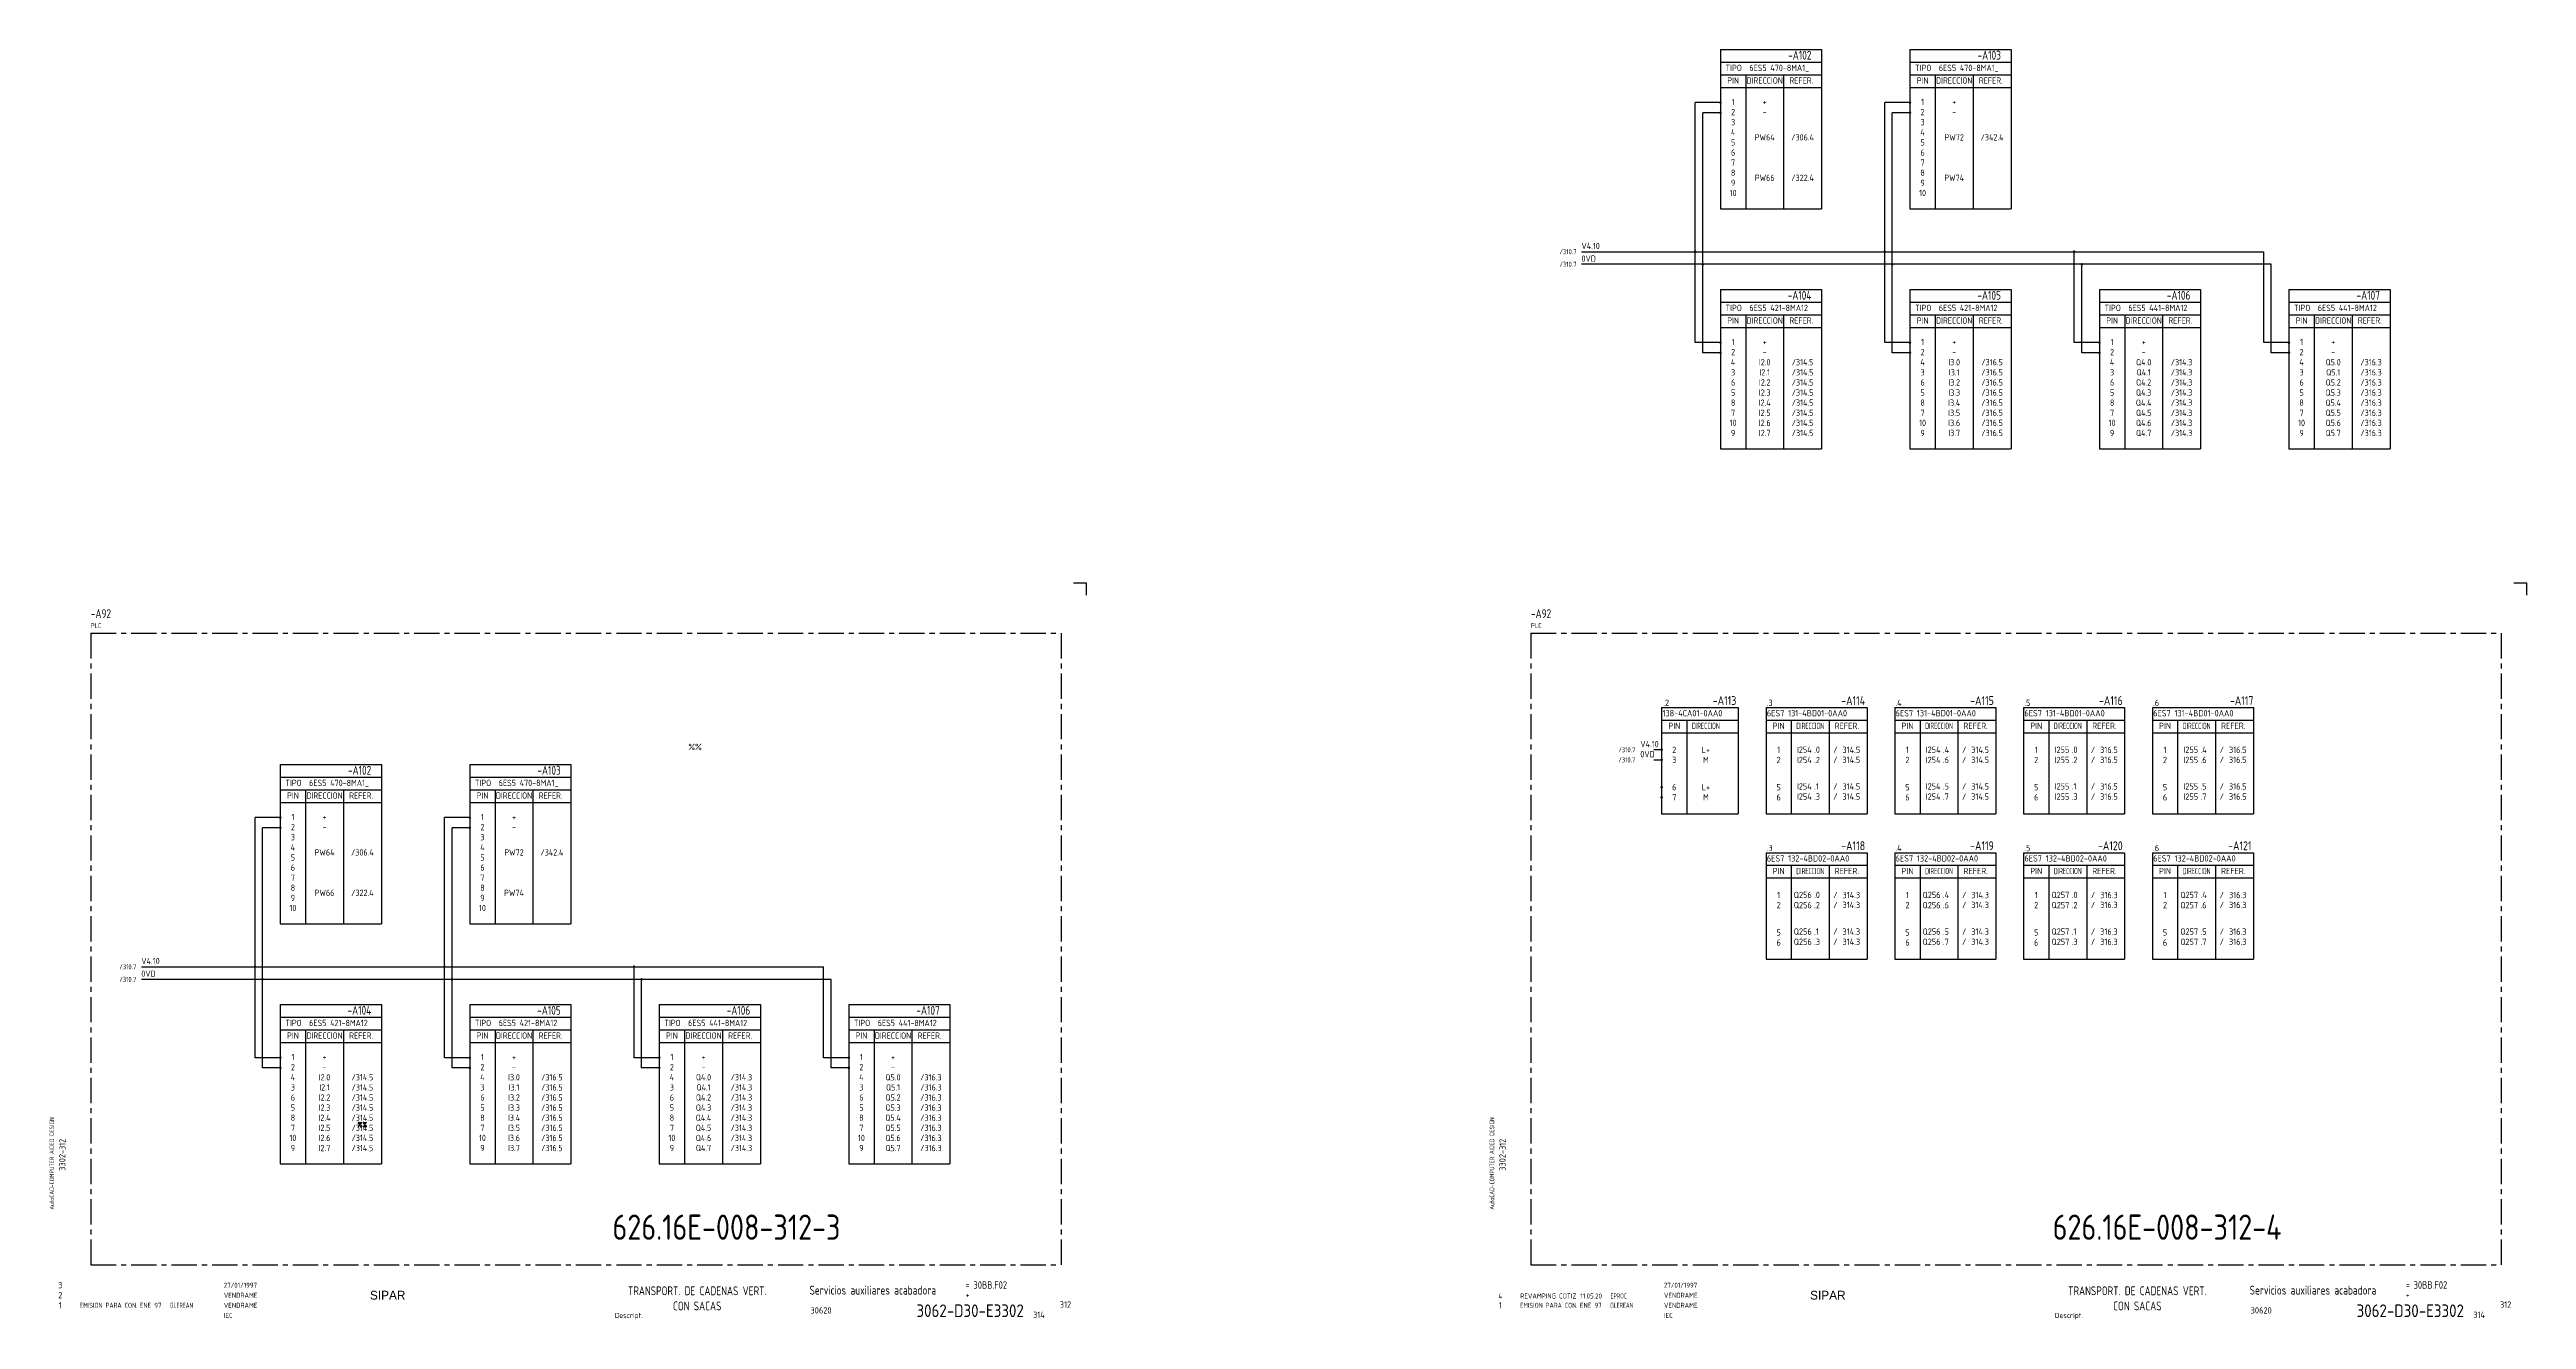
# Model space of a CAD drawing. Extents: x 10 to 990, y 5 to 508.
import ezdxf
from ezdxf.enums import TextEntityAlignment as Align

# ---------------------------------------------------------------- set-up
doc = ezdxf.new("R2010")
doc.units = 0
doc.header["$LTSCALE"] = 8
doc.header["$MEASUREMENT"] = 0
doc.linetypes.add('CENTER', pattern=[2, 1.25, -0.25, 0.25, -0.25])
doc.layers.get('0').update_dxf_attribs({"linetype": 'CONTINUOUS'})
doc.layers.add('CART', color=7, linetype='CONTINUOUS')
doc.styles.add('DIN', font='DIN', dxfattribs={"width": 0.85})
doc.styles.add('SIMPLEX', font='SIMPLEX', dxfattribs={"width": 0.9})
doc.styles.add('UNIV', font='UNIV')

# ---------------------------------------------------------------- blocks, each defined once
blk = doc.blocks.new('WB-FG100')
at = {"layer": 'CART', "color": 1}
for p, q in [((415, 297), (420, 297)), ((420, 297), (420, 292))]:
    blk.add_line(p, q, dxfattribs=at)
at = {"layer": 'CART', "color": 1, "style": 'DIN', "width": 0.8}
blk.add_text('AutoCAD-COMPUTER AIDED DESIGN', height=1.8, rotation=90, dxfattribs=at).set_placement((11.47, 48.84))
at = {"layer": 'CART', "color": 3, "style": 'DIN', "width": 0.8}
for s, p in [('=', (372.24, 17.91)), ('+', (372.24, 13.87))]:
    blk.add_text(s, height=2.5, dxfattribs=at).set_placement(p)
at = {"layer": 'CART', "color": 7, "style": 'DIN', "width": 0.9}
blk.add_attdef('FILE', text='', height=2.5, rotation=90, dxfattribs=at).set_placement((15.95, 68.38), align=Align.CENTER)
for tag, p in [('MOD-3', (13.92, 19)), ('MOD-2', (13.92, 15)), ('MOD-1', (13.92, 11)), ('NR.COMMESSA', (315, 9))]:
    blk.add_attdef(tag, text='', height=2.5, dxfattribs=at).set_placement(p, align=Align.MIDDLE)
at = {"layer": 'CART', "color": 7, "style": 'DIN'}
for tag, width, p in [('REV-3', 0.9, (21.66, 19)), ('DATA-3', 0.9, (45.37, 19)), ('NOME-3', 0.9, (57.37, 19)), ('REV-2', 0.9, (21.66, 15)), ('REV-1', 0.9, (21.66, 11)), ('DATA-2', 0.9, (45.37, 15)), ('DATA-1', 0.9, (45.37, 11)), ('NOME-1', 0.7, (57.37, 11)), ('NOME-2', 0.9, (57.37, 15))]:
    blk.add_attdef(tag, text='', height=2, dxfattribs=dict(at, width=width)).set_placement(p, align=Align.MIDDLE_LEFT)
at = {"layer": 'CART', "color": 7, "style": 'DIN', "width": 0.9}
for tag, p, height in [('DATA', (78.64, 17.94), 2), ('ESECUTORE', (78.64, 13.97), 2), ('CONTROLLORE', (78.64, 9.99), 2), ('NORMA', (78.64, 6.01), 2), ('SEGUE', (398.93, 5.65), 2.8)]:
    blk.add_attdef(tag, p, '', height=height, dxfattribs=at)
at = {"layer": 'CART', "color": 2, "style": 'DIN', "width": 0.9}
for tag, p in [('TITOLO-1/3', (266.5, 18.23)), ('TITOLO-3/3', (266.5, 8.13)), ('TITOLO-2/3', (266.5, 13.18)), ('TITOLO-2/2', (266.5, 10.68)), ('TITOLO-1/2', (266.5, 15.73))]:
    blk.add_attdef(tag, text='', height=3.5, dxfattribs=at).set_placement(p, align=Align.MIDDLE)
at = {"layer": 'CART', "color": 3, "style": 'DIN', "width": 0.9}
blk.add_attdef('ASSIEME', text='', height=3.5, dxfattribs=at).set_placement((334, 17), align=Align.MIDDLE)
at = {"layer": 'CART', "color": 2, "style": 'DIN', "width": 0.9}
blk.add_attdef('DISEGNO', text='', height=5, dxfattribs=at).set_placement((395.27, 6.35), align=Align.RIGHT)
at = {"layer": 'CART', "color": 3, "style": 'DIN', "width": 0.85}
for tag, p in [('=', (375.33, 16.63)), ('+', (375.33, 12.76))]:
    blk.add_attdef(tag, text='', height=3, dxfattribs=at).set_placement(p, align=Align.BOTTOM_LEFT)
at = {"layer": 'CART', "color": 3, "style": 'DIN', "width": 0.9}
blk.add_attdef('FOGLIO', text='', height=2.8, dxfattribs=at).set_placement((414.2, 9.56), align=Align.RIGHT)
at = {"layer": 'CART', "color": 1, "style": 'DIN', "width": 0.9}
blk.add_attdef('TIPOLOGIA', (233.37, 6), '', height=2, dxfattribs=at)

msp = doc.modelspace()

# ---------------------------------------------------------------- linework, layer by layer
at = {"color": 3}
for p, q in [((671, 508), (671, 445)), ((671, 508), (711, 508)), ((671, 503), (711, 503)), ((711, 508), (711, 445)), ((746, 508), (746, 445)), ((746, 508), (786, 508)), ((746, 503), (786, 503)), ((786, 508), (786, 445)), ((671, 498), (711, 498)), ((671, 493), (711, 493)), ((681, 498), (681, 445)), ((696, 498), (696, 445)), ((746, 498), (786, 498)), ((746, 493), (786, 493)), ((756, 498), (756, 445)), ((771, 498), (771, 445)), ((671, 445), (711, 445)), ((746, 445), (786, 445)), ((671, 413), (671, 350)), ((671, 413), (711, 413)), ((711, 413), (711, 350)), ((746, 413), (786, 413)), ((746, 413), (746, 350)), ((786, 413), (786, 350)), ((821, 413), (861, 413)), ((821, 413), (821, 350)), ((861, 413), (861, 350)), ((896, 413), (936, 413)), ((896, 413), (896, 350)), ((936, 413), (936, 350)), ((671, 408), (711, 408)), ((671, 403), (711, 403)), ((681, 403), (681, 350)), ((696, 403), (696, 350)), ((746, 408), (786, 408)), ((746, 403), (786, 403)), ((756, 403), (756, 350)), ((771, 403), (771, 350)), ((821, 408), (861, 408)), ((821, 403), (861, 403)), ((831, 403), (831, 350)), ((846, 403), (846, 350)), ((896, 408), (936, 408)), ((896, 403), (936, 403)), ((906, 403), (906, 350)), ((921, 403), (921, 350)), ((671, 398), (711, 398)), ((746, 398), (786, 398)), ((821, 398), (861, 398)), ((896, 398), (936, 398)), ((671, 350), (711, 350)), ((746, 350), (786, 350)), ((821, 350), (861, 350)), ((896, 350), (936, 350)), ((647.72, 247.59), (647.72, 205.46)), ((647.72, 247.59), (678.04, 247.59)), ((678.04, 247.59), (678.04, 205.46)), ((689.02, 247.59), (729.02, 247.59)), ((689.02, 247.59), (689.02, 205.46)), ((729.02, 247.59), (729.02, 205.46)), ((740, 247.59), (740, 205.46)), ((740, 247.59), (780, 247.59)), ((780, 247.59), (780, 205.46)), ((790.97, 247.59), (830.97, 247.59)), ((790.97, 247.59), (790.97, 205.46)), ((830.97, 247.59), (830.97, 205.46)), ((841.95, 247.59), (881.95, 247.59)), ((841.95, 247.59), (841.95, 205.46)), ((881.95, 247.59), (881.95, 205.46)), ((647.72, 242.59), (678.04, 242.59)), ((647.72, 237.59), (678.04, 237.59)), ((657.72, 242.59), (657.72, 205.46)), ((689.02, 242.59), (729.02, 242.59)), ((689.02, 237.59), (729.02, 237.59)), ((699.02, 242.59), (699.02, 205.46)), ((714.02, 242.59), (714.02, 205.46)), ((740, 242.59), (780, 242.59)), ((740, 237.59), (780, 237.59)), ((750, 242.59), (750, 205.46)), ((765, 242.59), (765, 205.46)), ((790.97, 242.59), (830.97, 242.59)), ((790.97, 237.59), (830.97, 237.59)), ((800.97, 242.59), (800.97, 205.46)), ((815.97, 242.59), (815.97, 205.46)), ((841.95, 242.59), (881.95, 242.59)), ((841.95, 237.59), (881.95, 237.59)), ((851.95, 242.59), (851.95, 205.46)), ((866.95, 242.59), (866.95, 205.46)), ((101, 225), (101, 162)), ((101, 225), (141, 225)), ((101, 220), (141, 220)), ((141, 225), (141, 162)), ((176, 225), (176, 162)), ((176, 225), (216, 225)), ((176, 220), (216, 220)), ((216, 225), (216, 162)), ((101, 215), (141, 215)), ((101, 210), (141, 210)), ((111, 215), (111, 162)), ((126, 215), (126, 162)), ((176, 215), (216, 215)), ((176, 210), (216, 210)), ((186, 215), (186, 162)), ((201, 215), (201, 162)), ((647.72, 205.46), (678.04, 205.46)), ((689.02, 205.46), (729.02, 205.46)), ((740, 205.46), (780, 205.46)), ((790.97, 205.46), (830.97, 205.46)), ((841.95, 205.46), (881.95, 205.46)), ((689.02, 190.13), (689.02, 148)), ((689.02, 190.13), (729.02, 190.13)), ((729.02, 190.13), (729.02, 148)), ((740, 190.13), (780, 190.13)), ((740, 190.13), (740, 148)), ((780, 190.13), (780, 148)), ((790.97, 190.13), (830.97, 190.13)), ((790.97, 190.13), (790.97, 148)), ((830.97, 190.13), (830.97, 148)), ((841.95, 190.13), (881.95, 190.13)), ((841.95, 190.13), (841.95, 148)), ((881.95, 190.13), (881.95, 148)), ((689.02, 185.13), (729.02, 185.13)), ((689.02, 180.13), (729.02, 180.13)), ((699.02, 185.13), (699.02, 148)), ((714.02, 185.13), (714.02, 148)), ((740, 185.13), (780, 185.13)), ((740, 180.13), (780, 180.13)), ((750, 185.13), (750, 148)), ((765, 185.13), (765, 148)), ((790.97, 185.13), (830.97, 185.13)), ((790.97, 180.13), (830.97, 180.13)), ((800.97, 185.13), (800.97, 148)), ((815.97, 185.13), (815.97, 148)), ((841.95, 185.13), (881.95, 185.13)), ((841.95, 180.13), (881.95, 180.13)), ((851.95, 185.13), (851.95, 148)), ((866.95, 185.13), (866.95, 148)), ((101, 162), (141, 162)), ((176, 162), (216, 162)), ((689.02, 148), (729.02, 148)), ((740, 148), (780, 148)), ((790.97, 148), (830.97, 148)), ((841.95, 148), (881.95, 148)), ((101, 130), (101, 67)), ((101, 130), (141, 130)), ((141, 130), (141, 67)), ((176, 130), (216, 130)), ((176, 130), (176, 67)), ((216, 130), (216, 67)), ((251, 130), (291, 130)), ((251, 130), (251, 67)), ((291, 130), (291, 67)), ((326, 130), (366, 130)), ((326, 130), (326, 67)), ((366, 130), (366, 67)), ((101, 125), (141, 125)), ((101, 120), (141, 120)), ((111, 120), (111, 67)), ((126, 120), (126, 67)), ((176, 125), (216, 125)), ((176, 120), (216, 120)), ((186, 120), (186, 67)), ((201, 120), (201, 67)), ((251, 125), (291, 125)), ((251, 120), (291, 120)), ((261, 120), (261, 67)), ((276, 120), (276, 67)), ((326, 125), (366, 125)), ((326, 120), (366, 120)), ((336, 120), (336, 67)), ((351, 120), (351, 67)), ((101, 115), (141, 115)), ((176, 115), (216, 115)), ((251, 115), (291, 115)), ((326, 115), (366, 115)), ((101, 67), (141, 67)), ((176, 67), (216, 67)), ((251, 67), (291, 67)), ((326, 67), (366, 67))]:
    msp.add_line(p, q, dxfattribs=at)
for p, q in [((661, 392), (661, 487)), ((671, 487), (661, 487)), ((664, 388), (664, 483)), ((671, 483), (664, 483)), ((736, 392), (736, 487)), ((746, 487), (736, 487)), ((739, 388), (739, 483)), ((746, 483), (739, 483)), ((616, 428), (886, 428)), ((889, 423), (616, 423)), ((811, 392), (811, 428)), ((814, 388), (814, 423)), ((886, 392), (886, 428)), ((889, 388), (889, 423)), ((671, 392), (661, 392)), ((671, 388), (664, 388)), ((746, 392), (736, 392)), ((746, 388), (739, 388)), ((821, 392), (811, 392)), ((821, 388), (814, 388)), ((896, 392), (886, 392)), ((896, 388), (889, 388)), ((647.72, 230.87), (644.6, 230.87)), ((644.6, 226.87), (647.72, 226.87)), ((91, 109), (91, 204)), ((101, 204), (91, 204)), ((94, 105), (94, 200)), ((101, 200), (94, 200)), ((166, 109), (166, 204)), ((176, 204), (166, 204)), ((169, 105), (169, 200)), ((176, 200), (169, 200)), ((46, 145), (316, 145)), ((319, 140), (46, 140)), ((241, 109), (241, 145)), ((244, 105), (244, 140)), ((316, 109), (316, 145)), ((319, 105), (319, 140)), ((101, 109), (91, 109)), ((176, 109), (166, 109)), ((251, 109), (241, 109)), ((326, 109), (316, 109)), ((101, 105), (94, 105)), ((176, 105), (169, 105)), ((251, 105), (244, 105)), ((326, 105), (319, 105))]:
    msp.add_line(p, q)
at = {"color": 3, "linetype": 'CENTER'}
for p, q in [((26, 277), (410, 277)), ((26, 277), (26, 27)), ((410, 277), (410, 27)), ((596, 277), (980, 277)), ((596, 277), (596, 27)), ((980, 277), (980, 27)), ((26, 27), (410, 27)), ((596, 27), (980, 27))]:
    msp.add_line(p, q, dxfattribs=at)
at = {"linetype": 'Continuous', "const_width": 0.5}
for points in [[(670.75, 487, 1), (671.25, 487, 1)], [(670.75, 483, 1), (671.25, 483, 1)], [(745.75, 487, 1), (746.25, 487, 1)], [(745.75, 483, 1), (746.25, 483, 1)], [(670.75, 392, 1), (671.25, 392, 1)], [(745.75, 392, 1), (746.25, 392, 1)], [(820.75, 392, 1), (821.25, 392, 1)], [(895.75, 392, 1), (896.25, 392, 1)], [(670.75, 388, 1), (671.25, 388, 1)], [(745.75, 388, 1), (746.25, 388, 1)], [(820.75, 388, 1), (821.25, 388, 1)], [(895.75, 388, 1), (896.25, 388, 1)], [(647.47, 230.87, 1), (647.97, 230.87, 1)], [(647.47, 226.87, 1), (647.97, 226.87, 1)], [(647.47, 216.03, 1), (647.97, 216.03, 1)], [(647.47, 212.03, 1), (647.97, 212.03, 1)], [(100.75, 204, 1), (101.25, 204, 1)], [(100.75, 200, 1), (101.25, 200, 1)], [(175.75, 204, 1), (176.25, 204, 1)], [(175.75, 200, 1), (176.25, 200, 1)], [(100.75, 109, 1), (101.25, 109, 1)], [(175.75, 109, 1), (176.25, 109, 1)], [(250.75, 109, 1), (251.25, 109, 1)], [(325.75, 109, 1), (326.25, 109, 1)], [(100.75, 105, 1), (101.25, 105, 1)], [(175.75, 105, 1), (176.25, 105, 1)], [(250.75, 105, 1), (251.25, 105, 1)], [(325.75, 105, 1), (326.25, 105, 1)]]:
    msp.add_lwpolyline(points, format="xyb", close=True, dxfattribs=at)
at = {"const_width": 0.5}
for points in [[(660.75, 428, 1), (661.25, 428, 1)], [(663.75, 423, 1), (664.25, 423, 1)], [(735.75, 428, 1), (736.25, 428, 1)], [(738.75, 423, 1), (739.25, 423, 1)], [(810.75, 428, 1), (811.25, 428, 1)], [(813.75, 423, 1), (814.25, 423, 1)], [(90.75, 145, 1), (91.25, 145, 1)], [(93.75, 140, 1), (94.25, 140, 1)], [(165.75, 145, 1), (166.25, 145, 1)], [(168.75, 140, 1), (169.25, 140, 1)], [(240.75, 145, 1), (241.25, 145, 1)], [(243.75, 140, 1), (244.25, 140, 1)]]:
    msp.add_lwpolyline(points, format="xyb", close=True, dxfattribs=at)

# ---------------------------------------------------------------- block references
at = {"layer": 'CART'}
ref = msp.add_blockref('WB-FG100', (0, 0), dxfattribs=at)
ref.add_attrib('TIPOLOGIA', 'Descript.', (233.37, 6), dxfattribs={"color": 1, "height": 2, "style": 'DIN', "width": 0.9})
ref.add_attrib('ASSIEME', 'Servicios auxiliares acabadora', dxfattribs={"color": 3, "height": 3.5, "style": 'DIN', "width": 0.8}).set_placement((335.5, 17), align=Align.MIDDLE)
ref.add_attrib('=', '30BB.F02', dxfattribs={"color": 3, "height": 3, "style": 'DIN', "width": 0.85}).set_placement((375.33, 16.63), align=Align.BOTTOM_LEFT)
ref.add_attrib('NR.COMMESSA', '30620', dxfattribs={"color": 7, "height": 2.5, "style": 'DIN', "width": 0.9}).set_placement((315, 9), align=Align.MIDDLE)
ref.add_attrib('DISEGNO', '3062-D30-E3302', dxfattribs={"color": 2, "height": 5, "style": 'DIN', "width": 0.9}).set_placement((395.27, 6.35), align=Align.RIGHT)
ref.add_attrib('DATA', '27/01/1997', (78.64, 17.94), dxfattribs={"color": 7, "height": 2, "style": 'DIN', "width": 0.85})
ref.add_attrib('ESECUTORE', 'VENDRAME', (78.64, 13.97), dxfattribs={"color": 7, "height": 2, "style": 'DIN', "width": 0.85})
ref.add_attrib('CONTROLLORE', 'VENDRAME', (78.64, 9.99), dxfattribs={"color": 7, "height": 2, "style": 'DIN', "width": 0.85})
ref.add_attrib('NORMA', 'IEC', (78.64, 6.01), dxfattribs={"color": 7, "height": 2, "style": 'DIN', "width": 0.85})
ref.add_attrib('MOD-1', '1', dxfattribs={"color": 7, "height": 2.5, "style": 'DIN', "width": 0.9}).set_placement((13.92, 11), align=Align.MIDDLE)
ref.add_attrib('REV-1', 'EMISION PARA CON.', dxfattribs={"color": 7, "height": 2, "style": 'DIN', "width": 0.8}).set_placement((21.66, 11), align=Align.MIDDLE_LEFT)
ref.add_attrib('DATA-1', 'ENE 97', dxfattribs={"color": 7, "height": 2, "style": 'DIN', "width": 0.85}).set_placement((45.37, 11), align=Align.MIDDLE_LEFT)
ref.add_attrib('NOME-1', 'GLEREAN', dxfattribs={"color": 7, "height": 2, "style": 'DIN', "width": 0.7}).set_placement((57.37, 11), align=Align.MIDDLE_LEFT)
ref.add_attrib('MOD-2', '2', dxfattribs={"color": 7, "height": 2.5, "style": 'DIN', "width": 0.9}).set_placement((13.92, 15), align=Align.MIDDLE)
ref.add_attrib('MOD-3', '3', dxfattribs={"color": 7, "height": 2.5, "style": 'DIN', "width": 0.9}).set_placement((13.92, 19), align=Align.MIDDLE)
ref.add_attrib('FILE', '3302-', dxfattribs={"color": 7, "height": 2.5, "rotation": 90, "style": 'DIN', "width": 0.9}).set_placement((15.95, 68.38), align=Align.CENTER)
ref = msp.add_blockref('WB-FG100', (570, 0), dxfattribs=at)
ref.add_attrib('TIPOLOGIA', 'Descript.', (803.37, 6), dxfattribs={"color": 1, "height": 2, "style": 'DIN', "width": 0.9})
ref.add_attrib('ASSIEME', 'Servicios auxiliares acabadora', dxfattribs={"color": 3, "height": 3.5, "style": 'DIN', "width": 0.8}).set_placement((905.5, 17), align=Align.MIDDLE)
ref.add_attrib('=', '30BB.F02', dxfattribs={"color": 3, "height": 3, "style": 'DIN', "width": 0.85}).set_placement((945.33, 16.63), align=Align.BOTTOM_LEFT)
ref.add_attrib('NR.COMMESSA', '30620', dxfattribs={"color": 7, "height": 2.5, "style": 'DIN', "width": 0.9}).set_placement((885, 9), align=Align.MIDDLE)
ref.add_attrib('DISEGNO', '3062-D30-E3302', dxfattribs={"color": 2, "height": 5, "style": 'DIN', "width": 0.9}).set_placement((965.27, 6.35), align=Align.RIGHT)
ref.add_attrib('DATA', '27/01/1997', (648.64, 17.94), dxfattribs={"color": 7, "height": 2, "style": 'DIN', "width": 0.85})
ref.add_attrib('ESECUTORE', 'VENDRAME', (648.64, 13.97), dxfattribs={"color": 7, "height": 2, "style": 'DIN', "width": 0.85})
ref.add_attrib('CONTROLLORE', 'VENDRAME', (648.64, 9.99), dxfattribs={"color": 7, "height": 2, "style": 'DIN', "width": 0.85})
ref.add_attrib('NORMA', 'IEC', (648.64, 6.01), dxfattribs={"color": 7, "height": 2, "style": 'DIN', "width": 0.85})
ref.add_attrib('MOD-1', '1', dxfattribs={"color": 7, "height": 2.5, "style": 'DIN', "width": 0.9}).set_placement((583.92, 11), align=Align.MIDDLE)
ref.add_attrib('REV-1', 'EMISION PARA CON.', dxfattribs={"color": 7, "height": 2, "style": 'DIN', "width": 0.8}).set_placement((591.66, 11), align=Align.MIDDLE_LEFT)
ref.add_attrib('DATA-1', 'ENE 97', dxfattribs={"color": 7, "height": 2, "style": 'DIN', "width": 0.85}).set_placement((615.37, 11), align=Align.MIDDLE_LEFT)
ref.add_attrib('NOME-1', 'GLEREAN', dxfattribs={"color": 7, "height": 2, "style": 'DIN', "width": 0.7}).set_placement((627.37, 11), align=Align.MIDDLE_LEFT)
ref.add_attrib('FILE', '3302-', dxfattribs={"color": 7, "height": 2.5, "rotation": 90, "style": 'DIN', "width": 0.9}).set_placement((585.95, 68.38), align=Align.CENTER)

# ---------------------------------------------------------------- texts
at = {"style": 'DIN'}
for s, height, width, p in [('TIPO  6ES5 470-8MA1_', 2.5, 0.8, (673, 499.5)), ('TIPO  6ES5 470-8MA1_', 2.5, 0.8, (748, 499.5)), ('V4.10', 2.5, 0.8, (616, 429)), ('0VD', 2.5, 0.8, (616, 424)), ('TIPO  6ES5 421-8MA12', 2.5, 0.8, (673, 404.5)), ('TIPO  6ES5 421-8MA12', 2.5, 0.8, (748, 404.5)), ('TIPO  6ES5 441-8MA12', 2.5, 0.8, (823, 404.5)), ('TIPO  6ES5 441-8MA12', 2.5, 0.8, (898, 404.5)), ('PLC', 2, 0.8, (26, 279)), ('PLC', 2, 0.8, (596, 279)), ('138-4CA01-0AA0', 2.5, 0.85, (648.05, 244.09)), ('6ES7 131-4BD01-0AA0', 2.5, 0.85, (689.34, 244.09)), ('6ES7 131-4BD01-0AA0', 2.5, 0.85, (740.32, 244.09)), ('6ES7 131-4BD01-0AA0', 2.5, 0.85, (791.3, 244.09)), ('6ES7 131-4BD01-0AA0', 2.5, 0.85, (842.27, 244.09)), ('%%', 2.5, 0.85, (262.5, 230.75)), ('V4.10', 2.5, 0.8, (639.29, 231.87)), ('0VD', 2.5, 0.8, (639.29, 227.87)), ('.0', 2.5, 0.85, (708.05, 229.64)), ('.2', 2.5, 0.85, (708.05, 225.59)), ('.4', 2.5, 0.85, (759.03, 229.64)), ('.6', 2.5, 0.85, (759.03, 225.59)), ('.0', 2.5, 0.85, (810.01, 229.64)), ('.2', 2.5, 0.85, (810.01, 225.59)), ('.4', 2.5, 0.85, (860.99, 229.64)), ('.6', 2.5, 0.85, (860.99, 225.59)), ('TIPO  6ES5 470-8MA1_', 2.5, 0.8, (103, 216.5)), ('TIPO  6ES5 470-8MA1_', 2.5, 0.8, (178, 216.5)), ('.1', 2.5, 0.85, (708.05, 215.14)), ('.5', 2.5, 0.85, (759.03, 215.14)), ('.1', 2.5, 0.85, (810.01, 215.14)), ('.5', 2.5, 0.85, (860.99, 215.14)), ('.3', 2.5, 0.85, (708.05, 211.1)), ('.7', 2.5, 0.85, (759.03, 211.1)), ('.3', 2.5, 0.85, (810.01, 211.1)), ('.7', 2.5, 0.85, (860.99, 211.1)), ('6ES7 132-4BD02-0AA0', 2.5, 0.85, (689.34, 186.63)), ('6ES7 132-4BD02-0AA0', 2.5, 0.85, (740.32, 186.63)), ('6ES7 132-4BD02-0AA0', 2.5, 0.85, (791.3, 186.63)), ('6ES7 132-4BD02-0AA0', 2.5, 0.85, (842.27, 186.63)), ('.0', 2.5, 0.85, (708.05, 172.17)), ('.2', 2.5, 0.85, (708.05, 168.13)), ('.4', 2.5, 0.85, (759.03, 172.17)), ('.6', 2.5, 0.85, (759.03, 168.13)), ('.0', 2.5, 0.85, (810.01, 172.17)), ('.2', 2.5, 0.85, (810.01, 168.13)), ('.4', 2.5, 0.85, (860.99, 172.17)), ('.6', 2.5, 0.85, (860.99, 168.13)), ('.1', 2.5, 0.85, (708.05, 157.68)), ('.5', 2.5, 0.85, (759.03, 157.68)), ('.1', 2.5, 0.85, (810.01, 157.68)), ('.5', 2.5, 0.85, (860.99, 157.68)), ('V4.10', 2.5, 0.8, (46, 146)), ('.3', 2.5, 0.85, (708.05, 153.64)), ('.7', 2.5, 0.85, (759.03, 153.64)), ('.3', 2.5, 0.85, (810.01, 153.64)), ('.7', 2.5, 0.85, (860.99, 153.64)), ('0VD', 2.5, 0.8, (46, 141)), ('TIPO  6ES5 421-8MA12', 2.5, 0.8, (103, 121.5)), ('TIPO  6ES5 421-8MA12', 2.5, 0.8, (178, 121.5)), ('TIPO  6ES5 441-8MA12', 2.5, 0.8, (253, 121.5)), ('TIPO  6ES5 441-8MA12', 2.5, 0.8, (328, 121.5)), ('314', 2.5, 0.8, (399, 6)), ('314', 2.5, 0.8, (969, 6))]:
    msp.add_text(s, height=height, dxfattribs=dict(at, width=width)).set_placement(p)
at = {"color": 3, "style": 'DIN'}
for s, height, width, p in [('-A102', 3.5, 0.8, (707, 504)), ('-A103', 3.5, 0.8, (782, 504)), ('-A104', 3.5, 0.8, (707, 409)), ('-A105', 3.5, 0.8, (782, 409)), ('-A106', 3.5, 0.8, (857, 409)), ('-A107', 3.5, 0.8, (932, 409)), ('-A113', 3.5, 0.85, (677.27, 248.59)), ('-A114', 3.5, 0.85, (728.25, 248.59)), ('-A115', 3.5, 0.85, (779.22, 248.59)), ('-A116', 3.5, 0.85, (830.2, 248.59)), ('-A117', 3.5, 0.85, (881.95, 248.59)), ('-A102', 3.5, 0.8, (137, 221)), ('-A103', 3.5, 0.8, (212, 221)), ('-A118', 3.5, 0.85, (728.25, 191.13)), ('-A119', 3.5, 0.85, (779.22, 191.13)), ('-A120', 3.5, 0.85, (830.2, 191.13)), ('-A121', 3.5, 0.85, (881.18, 191.13)), ('-A104', 3.5, 0.8, (137, 126)), ('-A105', 3.5, 0.8, (212, 126)), ('-A106', 3.5, 0.8, (287, 126)), ('-A107', 3.5, 0.8, (362, 126)), ('312', 2.56, 0.8, (414, 10)), ('312', 2.56, 0.8, (984, 10))]:
    msp.add_text(s, height=height, dxfattribs=dict(at, width=width)).set_placement(p, align=Align.RIGHT)
at = {"style": 'DIN'}
for s, width, p in [('PIN', 0.8, (676, 494.5)), ('DIRECCION', 0.8, (688.5, 494.5)), ('REFER.', 0.8, (703, 494.5)), ('PIN', 0.8, (751, 494.5)), ('DIRECCION', 0.8, (763.5, 494.5)), ('REFER.', 0.8, (778, 494.5)), ('3', 0.8, (676, 478)), ('2', 0.8, (676, 482)), ('1', 0.8, (676, 486)), ('+', 0.8, (688.5, 486)), ('-', 0.8, (688.5, 482)), ('3', 0.8, (751, 478)), ('2', 0.8, (751, 482)), ('1', 0.8, (751, 486)), ('+', 0.8, (763.5, 486)), ('-', 0.8, (763.5, 482)), ('4', 0.8, (676, 474)), ('5', 0.8, (676, 470)), ('PW64', 0.8, (688.5, 472)), ('/306.4', 0.8, (703.5, 472)), ('4', 0.8, (751, 474)), ('5', 0.8, (751, 470)), ('PW72', 0.8, (763.5, 472)), ('/342.4', 0.8, (778.5, 472)), ('7', 0.8, (676, 462)), ('6', 0.8, (676, 466)), ('7', 0.8, (751, 462)), ('6', 0.8, (751, 466)), ('10', 0.8, (676, 450)), ('9', 0.8, (676, 454)), ('8', 0.8, (676, 458)), ('PW66', 0.8, (688.5, 456)), ('/322.4', 0.8, (703.5, 456)), ('10', 0.8, (751, 450)), ('9', 0.8, (751, 454)), ('8', 0.8, (751, 458)), ('PW74', 0.8, (763.5, 456)), ('PIN', 0.8, (676, 399.5)), ('DIRECCION', 0.8, (688.5, 399.5)), ('REFER.', 0.8, (703, 399.5)), ('PIN', 0.8, (751, 399.5)), ('DIRECCION', 0.8, (763.5, 399.5)), ('REFER.', 0.8, (778, 399.5)), ('PIN', 0.8, (826, 399.5)), ('DIRECCION', 0.8, (838.5, 399.5)), ('REFER.', 0.8, (853, 399.5)), ('PIN', 0.8, (901, 399.5)), ('DIRECCION', 0.8, (913.5, 399.5)), ('REFER.', 0.8, (928, 399.5)), ('1', 0.8, (676, 391)), ('+', 0.8, (688.5, 391)), ('1', 0.8, (751, 391)), ('+', 0.8, (763.5, 391)), ('1', 0.8, (826, 391)), ('+', 0.8, (838.5, 391)), ('1', 0.8, (901, 391)), ('+', 0.8, (913.5, 391)), ('4', 0.8, (676, 383)), ('2', 0.8, (676, 387)), ('I2.0', 0.8, (688.5, 383)), ('-', 0.8, (688.5, 387)), ('/314.5', 0.8, (703.5, 383)), ('4', 0.8, (751, 383)), ('2', 0.8, (751, 387)), ('I3.0', 0.8, (763.5, 383)), ('-', 0.8, (763.5, 387)), ('/316.5', 0.8, (778.5, 383)), ('4', 0.8, (826, 383)), ('2', 0.8, (826, 387)), ('Q4.0', 0.8, (838.5, 383)), ('-', 0.8, (838.5, 387)), ('/314.3', 0.8, (853.5, 383)), ('4', 0.8, (901, 383)), ('2', 0.8, (901, 387)), ('Q5.0', 0.8, (913.5, 383)), ('-', 0.8, (913.5, 387)), ('/316.3', 0.8, (928.5, 383)), ('3', 0.8, (676, 379)), ('5', 0.8, (676, 371)), ('6', 0.8, (676, 375)), ('I2.3', 0.8, (688.5, 371)), ('I2.2', 0.8, (688.5, 375)), ('I2.1', 0.8, (688.5, 379)), ('/314.5', 0.8, (703.5, 379)), ('/314.5', 0.8, (703.5, 375)), ('/314.5', 0.8, (703.5, 371)), ('3', 0.8, (751, 379)), ('5', 0.8, (751, 371)), ('6', 0.8, (751, 375)), ('I3.3', 0.8, (763.5, 371)), ('I3.2', 0.8, (763.5, 375)), ('I3.1', 0.8, (763.5, 379)), ('/316.5', 0.8, (778.5, 379)), ('/316.5', 0.8, (778.5, 375)), ('/316.5', 0.8, (778.5, 371)), ('3', 0.8, (826, 379)), ('5', 0.8, (826, 371)), ('6', 0.8, (826, 375)), ('Q4.3', 0.8, (838.5, 371)), ('Q4.2', 0.8, (838.5, 375)), ('Q4.1', 0.8, (838.5, 379)), ('/314.3', 0.8, (853.5, 379)), ('/314.3', 0.8, (853.5, 375)), ('/314.3', 0.8, (853.5, 371)), ('3', 0.8, (901, 379)), ('5', 0.8, (901, 371)), ('6', 0.8, (901, 375)), ('Q5.3', 0.8, (913.5, 371)), ('Q5.2', 0.8, (913.5, 375)), ('Q5.1', 0.8, (913.5, 379)), ('/316.3', 0.8, (928.5, 379)), ('/316.3', 0.8, (928.5, 375)), ('/316.3', 0.8, (928.5, 371)), ('7', 0.8, (676, 363)), ('8', 0.8, (676, 367)), ('I2.4', 0.8, (688.5, 367)), ('I2.5', 0.8, (688.5, 363)), ('/314.5', 0.8, (703.5, 367)), ('/314.5', 0.8, (703.5, 363)), ('7', 0.8, (751, 363)), ('8', 0.8, (751, 367)), ('I3.4', 0.8, (763.5, 367)), ('I3.5', 0.8, (763.5, 363)), ('/316.5', 0.8, (778.5, 367)), ('/316.5', 0.8, (778.5, 363)), ('7', 0.8, (826, 363)), ('8', 0.8, (826, 367)), ('Q4.4', 0.8, (838.5, 367)), ('Q4.5', 0.8, (838.5, 363)), ('/314.3', 0.8, (853.5, 367)), ('/314.3', 0.8, (853.5, 363)), ('7', 0.8, (901, 363)), ('8', 0.8, (901, 367)), ('Q5.4', 0.8, (913.5, 367)), ('Q5.5', 0.8, (913.5, 363)), ('/316.3', 0.8, (928.5, 367)), ('/316.3', 0.8, (928.5, 363)), ('10', 0.8, (676, 359)), ('9', 0.8, (676, 355)), ('I2.6', 0.8, (688.5, 359)), ('I2.7', 0.8, (688.5, 355)), ('/314.5', 0.8, (703.5, 359)), ('/314.5', 0.8, (703.5, 355)), ('10', 0.8, (751, 359)), ('9', 0.8, (751, 355)), ('I3.6', 0.8, (763.5, 359)), ('I3.7', 0.8, (763.5, 355)), ('/316.5', 0.8, (778.5, 359)), ('/316.5', 0.8, (778.5, 355)), ('10', 0.8, (826, 359)), ('9', 0.8, (826, 355)), ('Q4.6', 0.8, (838.5, 359)), ('Q4.7', 0.8, (838.5, 355)), ('/314.3', 0.8, (853.5, 359)), ('/314.3', 0.8, (853.5, 355)), ('10', 0.8, (901, 359)), ('9', 0.8, (901, 355)), ('Q5.6', 0.8, (913.5, 359)), ('Q5.7', 0.8, (913.5, 355)), ('/316.3', 0.8, (928.5, 359)), ('/316.3', 0.8, (928.5, 355)), ('.2', 0.85, (649.51, 248.19)), ('.3', 0.85, (690.47, 248.19)), ('.4', 0.85, (741.45, 248.19)), ('.5', 0.85, (792.43, 248.19)), ('.6', 0.85, (843.4, 248.19)), ('PIN', 0.85, (652.72, 239.09)), ('PIN', 0.85, (694.02, 239.09)), ('REFER.', 0.85, (721.02, 239.09)), ('PIN', 0.85, (745, 239.09)), ('REFER.', 0.85, (772, 239.09)), ('PIN', 0.85, (795.97, 239.09)), ('REFER.', 0.85, (822.97, 239.09)), ('PIN', 0.85, (846.95, 239.09)), ('REFER.', 0.85, (873.95, 239.09)), ('3', 0.85, (652.72, 225.59)), ('2', 0.85, (652.72, 229.59)), ('L+', 0.85, (665.22, 229.59)), ('M', 0.85, (665.22, 225.59)), ('2', 0.85, (694.02, 225.59)), ('1', 0.85, (694.02, 229.59)), ('/', 0.85, (716.48, 229.59)), ('/', 0.85, (716.48, 225.66)), ('314.5', 0.85, (722.79, 229.59)), ('314.5', 0.85, (722.79, 225.66)), ('2', 0.85, (745, 225.59)), ('1', 0.85, (745, 229.59)), ('/', 0.85, (767.46, 229.59)), ('/', 0.85, (767.46, 225.66)), ('314.5', 0.85, (773.77, 229.59)), ('314.5', 0.85, (773.77, 225.66)), ('2', 0.85, (795.97, 225.59)), ('1', 0.85, (795.97, 229.59)), ('/', 0.85, (818.44, 229.59)), ('/', 0.85, (818.44, 225.66)), ('316.5', 0.85, (824.75, 229.59)), ('316.5', 0.85, (824.75, 225.66)), ('2', 0.85, (846.95, 225.59)), ('1', 0.85, (846.95, 229.59)), ('/', 0.85, (869.42, 229.59)), ('/', 0.85, (869.42, 225.66)), ('316.5', 0.85, (875.73, 229.59)), ('316.5', 0.85, (875.73, 225.66)), ('6', 0.85, (652.72, 214.8)), ('L+', 0.85, (665.22, 214.8)), ('5', 0.85, (694.02, 214.8)), ('/', 0.85, (716.48, 215.12)), ('314.5', 0.85, (722.79, 215.12)), ('5', 0.85, (745, 214.8)), ('/', 0.85, (767.46, 215.12)), ('314.5', 0.85, (773.77, 215.12)), ('5', 0.85, (795.97, 214.8)), ('/', 0.85, (818.44, 215.12)), ('316.5', 0.85, (824.75, 215.12)), ('5', 0.85, (846.95, 214.8)), ('/', 0.85, (869.42, 215.12)), ('316.5', 0.85, (875.73, 215.12)), ('PIN', 0.8, (106, 211.5)), ('DIRECCION', 0.8, (118.5, 211.5)), ('REFER.', 0.8, (133, 211.5)), ('PIN', 0.8, (181, 211.5)), ('DIRECCION', 0.8, (193.5, 211.5)), ('REFER.', 0.8, (208, 211.5)), ('7', 0.85, (652.72, 210.8)), ('M', 0.85, (665.22, 210.8)), ('6', 0.85, (694.02, 210.8)), ('/', 0.85, (716.48, 211.1)), ('314.5', 0.85, (722.79, 211.1)), ('6', 0.85, (745, 210.8)), ('/', 0.85, (767.46, 211.1)), ('314.5', 0.85, (773.77, 211.1)), ('6', 0.85, (795.97, 210.8)), ('/', 0.85, (818.44, 211.1)), ('316.5', 0.85, (824.75, 211.1)), ('6', 0.85, (846.95, 210.8)), ('/', 0.85, (869.42, 211.1)), ('316.5', 0.85, (875.73, 211.1)), ('3', 0.8, (106, 195)), ('2', 0.8, (106, 199)), ('1', 0.8, (106, 203)), ('+', 0.8, (118.5, 203)), ('-', 0.8, (118.5, 199)), ('3', 0.8, (181, 195)), ('2', 0.8, (181, 199)), ('1', 0.8, (181, 203)), ('+', 0.8, (193.5, 203)), ('-', 0.8, (193.5, 199)), ('4', 0.8, (106, 191)), ('5', 0.8, (106, 187)), ('PW64', 0.8, (118.5, 189)), ('/306.4', 0.8, (133.5, 189)), ('4', 0.8, (181, 191)), ('5', 0.8, (181, 187)), ('PW72', 0.8, (193.5, 189)), ('/342.4', 0.8, (208.5, 189)), ('.3', 0.85, (690.47, 190.73)), ('.4', 0.85, (741.45, 190.73)), ('.5', 0.85, (792.43, 190.73)), ('.6', 0.85, (843.4, 190.73)), ('7', 0.8, (106, 179)), ('8', 0.8, (106, 175)), ('6', 0.8, (106, 183)), ('7', 0.8, (181, 179)), ('8', 0.8, (181, 175)), ('6', 0.8, (181, 183)), ('PIN', 0.85, (694.02, 181.63)), ('REFER.', 0.85, (721.02, 181.63)), ('PIN', 0.85, (745, 181.63)), ('REFER.', 0.85, (772, 181.63)), ('PIN', 0.85, (795.97, 181.63)), ('REFER.', 0.85, (822.97, 181.63)), ('PIN', 0.85, (846.95, 181.63)), ('REFER.', 0.85, (873.95, 181.63)), ('10', 0.8, (106, 167)), ('9', 0.8, (106, 171)), ('PW66', 0.8, (118.5, 173)), ('/322.4', 0.8, (133.5, 173)), ('10', 0.8, (181, 167)), ('9', 0.8, (181, 171)), ('PW74', 0.8, (193.5, 173)), ('2', 0.85, (694.02, 168.13)), ('1', 0.85, (694.02, 172.13)), ('/', 0.85, (716.48, 172.12)), ('/', 0.85, (716.48, 168.2)), ('314.3', 0.85, (722.79, 172.12)), ('314.3', 0.85, (722.79, 168.2)), ('2', 0.85, (745, 168.13)), ('1', 0.85, (745, 172.13)), ('/', 0.85, (767.46, 172.12)), ('/', 0.85, (767.46, 168.2)), ('314.3', 0.85, (773.77, 172.12)), ('314.3', 0.85, (773.77, 168.2)), ('2', 0.85, (795.97, 168.13)), ('1', 0.85, (795.97, 172.13)), ('/', 0.85, (818.44, 172.12)), ('/', 0.85, (818.44, 168.2)), ('316.3', 0.85, (824.75, 172.12)), ('316.3', 0.85, (824.75, 168.2)), ('2', 0.85, (846.95, 168.13)), ('1', 0.85, (846.95, 172.13)), ('/', 0.85, (869.42, 172.12)), ('/', 0.85, (869.42, 168.2)), ('316.3', 0.85, (875.73, 172.12)), ('316.3', 0.85, (875.73, 168.2)), ('5', 0.85, (694.02, 157.33)), ('/', 0.85, (716.48, 157.66)), ('314.3', 0.85, (722.79, 157.66)), ('5', 0.85, (745, 157.33)), ('/', 0.85, (767.46, 157.66)), ('314.3', 0.85, (773.77, 157.66)), ('5', 0.85, (795.97, 157.33)), ('/', 0.85, (818.44, 157.66)), ('316.3', 0.85, (824.75, 157.66)), ('5', 0.85, (846.95, 157.33)), ('/', 0.85, (869.42, 157.66)), ('316.3', 0.85, (875.73, 157.66)), ('6', 0.85, (694.02, 153.33)), ('/', 0.85, (716.48, 153.64)), ('314.3', 0.85, (722.79, 153.64)), ('6', 0.85, (745, 153.33)), ('/', 0.85, (767.46, 153.64)), ('314.3', 0.85, (773.77, 153.64)), ('6', 0.85, (795.97, 153.33)), ('/', 0.85, (818.44, 153.64)), ('316.3', 0.85, (824.75, 153.64)), ('6', 0.85, (846.95, 153.33)), ('/', 0.85, (869.42, 153.64)), ('316.3', 0.85, (875.73, 153.64)), ('PIN', 0.8, (106, 116.5)), ('DIRECCION', 0.8, (118.5, 116.5)), ('REFER.', 0.8, (133, 116.5)), ('PIN', 0.8, (181, 116.5)), ('DIRECCION', 0.8, (193.5, 116.5)), ('REFER.', 0.8, (208, 116.5)), ('PIN', 0.8, (256, 116.5)), ('DIRECCION', 0.8, (268.5, 116.5)), ('REFER.', 0.8, (283, 116.5)), ('PIN', 0.8, (331, 116.5)), ('DIRECCION', 0.8, (343.5, 116.5)), ('REFER.', 0.8, (358, 116.5)), ('1', 0.8, (106, 108)), ('+', 0.8, (118.5, 108)), ('1', 0.8, (181, 108)), ('+', 0.8, (193.5, 108)), ('1', 0.8, (256, 108)), ('+', 0.8, (268.5, 108)), ('1', 0.8, (331, 108)), ('+', 0.8, (343.5, 108)), ('4', 0.8, (106, 100)), ('3', 0.8, (106, 96)), ('2', 0.8, (106, 104)), ('I2.0', 0.8, (118.5, 100)), ('I2.1', 0.8, (118.5, 96)), ('-', 0.8, (118.5, 104)), ('/314.5', 0.8, (133.5, 100)), ('/314.5', 0.8, (133.5, 96)), ('4', 0.8, (181, 100)), ('3', 0.8, (181, 96)), ('2', 0.8, (181, 104)), ('I3.0', 0.8, (193.5, 100)), ('I3.1', 0.8, (193.5, 96)), ('-', 0.8, (193.5, 104)), ('/316.5', 0.8, (208.5, 100)), ('/316.5', 0.8, (208.5, 96)), ('4', 0.8, (256, 100)), ('3', 0.8, (256, 96)), ('2', 0.8, (256, 104)), ('Q4.0', 0.8, (268.5, 100)), ('Q4.1', 0.8, (268.5, 96)), ('-', 0.8, (268.5, 104)), ('/314.3', 0.8, (283.5, 100)), ('/314.3', 0.8, (283.5, 96)), ('4', 0.8, (331, 100)), ('3', 0.8, (331, 96)), ('2', 0.8, (331, 104)), ('Q5.0', 0.8, (343.5, 100)), ('Q5.1', 0.8, (343.5, 96)), ('-', 0.8, (343.5, 104)), ('/316.3', 0.8, (358.5, 100)), ('/316.3', 0.8, (358.5, 96)), ('5', 0.8, (106, 88)), ('6', 0.8, (106, 92)), ('I2.3', 0.8, (118.5, 88)), ('I2.2', 0.8, (118.5, 92)), ('/314.5', 0.8, (133.5, 92)), ('/314.5', 0.8, (133.5, 88)), ('5', 0.8, (181, 88)), ('6', 0.8, (181, 92)), ('I3.3', 0.8, (193.5, 88)), ('I3.2', 0.8, (193.5, 92)), ('/316.5', 0.8, (208.5, 92)), ('/316.5', 0.8, (208.5, 88)), ('5', 0.8, (256, 88)), ('6', 0.8, (256, 92)), ('Q4.3', 0.8, (268.5, 88)), ('Q4.2', 0.8, (268.5, 92)), ('/314.3', 0.8, (283.5, 92)), ('/314.3', 0.8, (283.5, 88)), ('5', 0.8, (331, 88)), ('6', 0.8, (331, 92)), ('Q5.3', 0.8, (343.5, 88)), ('Q5.2', 0.8, (343.5, 92)), ('/316.3', 0.8, (358.5, 92)), ('/316.3', 0.8, (358.5, 88)), ('10', 0.8, (106, 76)), ('7', 0.8, (106, 80)), ('8', 0.8, (106, 84)), ('I2.4', 0.8, (118.5, 84)), ('I2.5', 0.8, (118.5, 80)), ('I2.6', 0.8, (118.5, 76)), ('/314.5', 0.8, (133.5, 84)), ('/314.5', 0.8, (133.5, 80)), ('/314.5', 0.8, (133.5, 76)), ('10', 0.8, (181, 76)), ('7', 0.8, (181, 80)), ('8', 0.8, (181, 84)), ('I3.4', 0.8, (193.5, 84)), ('I3.5', 0.8, (193.5, 80)), ('I3.6', 0.8, (193.5, 76)), ('/316.5', 0.8, (208.5, 84)), ('/316.5', 0.8, (208.5, 80)), ('/316.5', 0.8, (208.5, 76)), ('10', 0.8, (256, 76)), ('7', 0.8, (256, 80)), ('8', 0.8, (256, 84)), ('Q4.4', 0.8, (268.5, 84)), ('Q4.5', 0.8, (268.5, 80)), ('Q4.6', 0.8, (268.5, 76)), ('/314.3', 0.8, (283.5, 84)), ('/314.3', 0.8, (283.5, 80)), ('/314.3', 0.8, (283.5, 76)), ('10', 0.8, (331, 76)), ('7', 0.8, (331, 80)), ('8', 0.8, (331, 84)), ('Q5.4', 0.8, (343.5, 84)), ('Q5.5', 0.8, (343.5, 80)), ('Q5.6', 0.8, (343.5, 76)), ('/316.3', 0.8, (358.5, 84)), ('/316.3', 0.8, (358.5, 80)), ('/316.3', 0.8, (358.5, 76)), ('9', 0.8, (106, 72)), ('I2.7', 0.8, (118.5, 72)), ('/314.5', 0.8, (133.5, 72)), ('9', 0.8, (181, 72)), ('I3.7', 0.8, (193.5, 72)), ('/316.5', 0.8, (208.5, 72)), ('9', 0.8, (256, 72)), ('Q4.7', 0.8, (268.5, 72)), ('/314.3', 0.8, (283.5, 72)), ('9', 0.8, (331, 72)), ('Q5.7', 0.8, (343.5, 72)), ('/316.3', 0.8, (358.5, 72))]:
    msp.add_text(s, height=2.5, dxfattribs=dict(at, width=width)).set_placement(p, align=Align.CENTER)
for s, height, width, p in [('/310.7', 2, 0.8, (614, 427)), ('/310.7', 2, 0.8, (614, 422)), ('/310.7', 2, 0.8, (637.29, 229.87)), ('/310.7', 2, 0.8, (637.29, 225.87)), ('I254', 2.5, 0.85, (707.12, 229.64)), ('I254', 2.5, 0.85, (707.12, 225.59)), ('I254', 2.5, 0.85, (758.1, 229.64)), ('I254', 2.5, 0.85, (758.1, 225.59)), ('I255', 2.5, 0.85, (809.07, 229.64)), ('I255', 2.5, 0.85, (809.07, 225.59)), ('I255', 2.5, 0.85, (860.05, 229.64)), ('I255', 2.5, 0.85, (860.05, 225.59)), ('I254', 2.5, 0.85, (707.12, 215.14)), ('I254', 2.5, 0.85, (758.1, 215.14)), ('I255', 2.5, 0.85, (809.07, 215.14)), ('I255', 2.5, 0.85, (860.05, 215.14)), ('I254', 2.5, 0.85, (707.12, 211.1)), ('I254', 2.5, 0.85, (758.1, 211.1)), ('I255', 2.5, 0.85, (809.07, 211.1)), ('I255', 2.5, 0.85, (860.05, 211.1)), ('Q256', 2.5, 0.85, (707.12, 172.17)), ('Q256', 2.5, 0.85, (707.12, 168.13)), ('Q256', 2.5, 0.85, (758.1, 172.17)), ('Q256', 2.5, 0.85, (758.1, 168.13)), ('Q257', 2.5, 0.85, (809.07, 172.17)), ('Q257', 2.5, 0.85, (809.07, 168.13)), ('Q257', 2.5, 0.85, (860.05, 172.17)), ('Q257', 2.5, 0.85, (860.05, 168.13)), ('Q256', 2.5, 0.85, (707.12, 157.68)), ('Q256', 2.5, 0.85, (758.1, 157.68)), ('Q257', 2.5, 0.85, (809.07, 157.68)), ('Q257', 2.5, 0.85, (860.05, 157.68)), ('Q256', 2.5, 0.85, (707.12, 153.64)), ('Q256', 2.5, 0.85, (758.1, 153.64)), ('Q257', 2.5, 0.85, (809.07, 153.64)), ('Q257', 2.5, 0.85, (860.05, 153.64)), ('/310.7', 2, 0.8, (44, 144)), ('/310.7', 2, 0.8, (44, 139))]:
    msp.add_text(s, height=height, dxfattribs=dict(at, width=width)).set_placement(p, align=Align.RIGHT)
at = {"color": 3, "style": 'DIN', "width": 0.8}
for p in [(26, 283), (596, 283)]:
    msp.add_text('-A92', height=3.5, dxfattribs=at).set_placement(p)
at = {"style": 'DIN', "width": 0.596129}
for p, p2 in [((659.72, 239.09), (670.72, 239.09)), ((701.02, 239.09), (712.02, 239.09)), ((752, 239.09), (763, 239.09)), ((802.97, 239.09), (813.97, 239.09)), ((853.95, 239.09), (864.95, 239.09)), ((701.02, 181.63), (712.02, 181.63)), ((752, 181.63), (763, 181.63)), ((802.97, 181.63), (813.97, 181.63)), ((853.95, 181.63), (864.95, 181.63))]:
    msp.add_text('DIRECCION', height=2.5, dxfattribs=at).set_placement(p, p2, align=Align.FIT)
at = {"color": 7, "linetype": 'Continuous', "style": 'SIMPLEX', "width": 0.9}
msp.add_text('%%', height=2, dxfattribs=at).set_placement((133.5, 82.5), align=Align.MIDDLE)
at = {"style": 'DIN', "width": 0.8}
for p in [(16, 72.5), (586, 72.5)]:
    msp.add_text('312', height=2.5, rotation=90, dxfattribs=at).set_placement(p)
at = {"color": 3, "style": 'DIN', "width": 0.8}
for s, p in [('TRANSPORT. DE CADENAS VERT.', (266, 15)), ('CON SACAS', (266, 9)), ('TRANSPORT. DE CADENAS VERT.', (836, 15)), ('CON SACAS', (836, 9))]:
    msp.add_text(s, height=3.5, dxfattribs=at).set_placement(p, align=Align.CENTER)
at = {"linetype": 'Continuous', "style": 'DIN'}
for s, width, p in [('4', 0.85, (583.12, 13.68)), ('REVAMPING COTIZ', 0.85, (591.75, 13.68)), ('11.05.20', 0.85, (615.5, 13.68)), ('EPROC', 0.7, (627.5, 13.68))]:
    msp.add_text(s, height=2, dxfattribs=dict(at, width=width)).set_placement(p)
at = {"color": 2, "char_height": 10, "width": 111.0411, "attachment_point": 1, "style": 'DIN'}
for s, insert in [('626.16E-008-312-3', (232.47, 46.92)), ('626.16E-008-312-4', (802.47, 46.92))]:
    msp.add_mtext(s, dxfattribs=dict(at, insert=insert))
at = {"layer": 'CART', "color": 2, "linetype": 'Continuous', "style": 'UNIV'}
for p in [(143.5, 13.25), (713.5, 13.25)]:
    msp.add_text('SIPAR', height=3.5, dxfattribs=at).set_placement(p, align=Align.CENTER)

doc.saveas('drawing.dxf')
